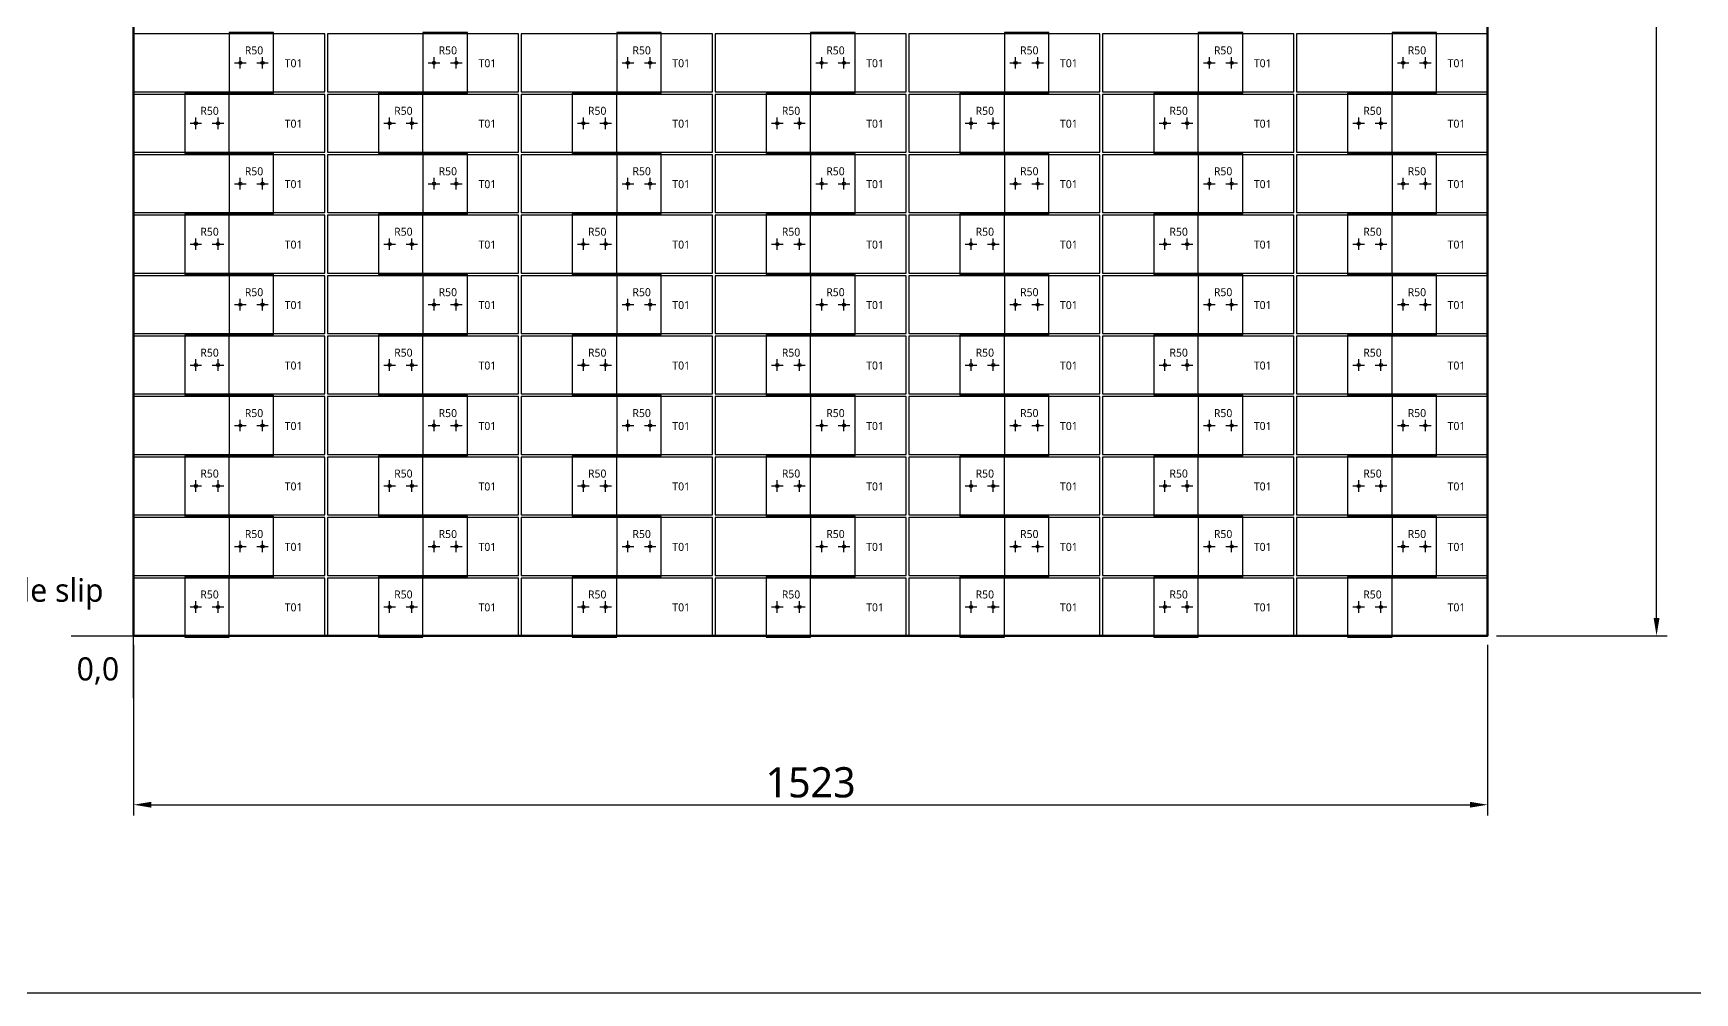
# Model space of a CAD drawing. Header units: millimetres. Extents: x -190 to 8130, y -7782 to 208.
# Drawn here: x 5032 to 6901, y -7782 to -6702 of the extents above; entities that cross this region are included whole.
import ezdxf
from ezdxf.enums import TextEntityAlignment as Align

# ---------------------------------------------------------------- set-up
doc = ezdxf.new("R2010")
doc.units = ezdxf.units.MM
for name, color, linetype in [('BOARD', 7, 'Continuous'), ('BORDER', 7, 'Continuous'), ('DIM', 8, 'Continuous'), ('ORIGIN', 1, 'Continuous'), ('P9_CLIP', 4, 'Continuous'), ('P9_HOLE', 1, 'Continuous'), ('P9_SLIP', 7, 'Continuous'), ('P9_TXT_B', 7, 'Continuous'), ('P9_TXT_C', 4, 'Continuous')]:
    doc.layers.add(name, color=color, linetype=linetype)
doc.styles.add('CN', font='msyh.ttc')
doc.dimstyles.new('MM', dxfattribs={"dimtxt": 34, "dimasz": 20, "dimexe": 12, "dimexo": 10, "dimgap": 8, "dimtad": 1, "dimdec": 1, "dimdsep": 46, "dimtxsty": 'CN', "dimcen": 2.5, "dimazin": 3, "dimtfac": 1, "dimtmove": 0, "dimatfit": 3})

msp = doc.modelspace()

# ---------------------------------------------------------------- linework, layer by layer
at = {"layer": 'BOARD', "lineweight": 50}
msp.add_lwpolyline([(5145, -7380), (6668, -7380), (6668, -5887), (5145, -5887)], close=True, dxfattribs=at)
at = {"layer": 'BORDER'}
msp.add_lwpolyline([(-190, -7781.5), (8129.51, -7781.5), (8129.51, 207.69), (-190, 207.69)], close=True, dxfattribs=at)
at = {"layer": 'ORIGIN'}
for p, q in [((5145, -7450), (5145, -7290)), ((5075, -7380), (5235, -7380))]:
    msp.add_line(p, q, dxfattribs=at)
at = {"layer": 'P9_CLIP'}
for points in [[(5252.5, -6769.5), (5302.5, -6769.5), (5302.5, -6701.5), (5252.5, -6701.5)], [(5470.5, -6769.5), (5520.5, -6769.5), (5520.5, -6701.5), (5470.5, -6701.5)], [(5688.5, -6769.5), (5738.5, -6769.5), (5738.5, -6701.5), (5688.5, -6701.5)], [(5906.5, -6769.5), (5956.5, -6769.5), (5956.5, -6701.5), (5906.5, -6701.5)], [(6124.5, -6769.5), (6174.5, -6769.5), (6174.5, -6701.5), (6124.5, -6701.5)], [(6342.5, -6769.5), (6392.5, -6769.5), (6392.5, -6701.5), (6342.5, -6701.5)], [(6560.5, -6769.5), (6610.5, -6769.5), (6610.5, -6701.5), (6560.5, -6701.5)], [(5202.5, -6837.5), (5252.5, -6837.5), (5252.5, -6769.5), (5202.5, -6769.5)], [(5420.5, -6837.5), (5470.5, -6837.5), (5470.5, -6769.5), (5420.5, -6769.5)], [(5638.5, -6837.5), (5688.5, -6837.5), (5688.5, -6769.5), (5638.5, -6769.5)], [(5856.5, -6837.5), (5906.5, -6837.5), (5906.5, -6769.5), (5856.5, -6769.5)], [(6074.5, -6837.5), (6124.5, -6837.5), (6124.5, -6769.5), (6074.5, -6769.5)], [(6292.5, -6837.5), (6342.5, -6837.5), (6342.5, -6769.5), (6292.5, -6769.5)], [(6510.5, -6837.5), (6560.5, -6837.5), (6560.5, -6769.5), (6510.5, -6769.5)], [(5252.5, -6905.5), (5302.5, -6905.5), (5302.5, -6837.5), (5252.5, -6837.5)], [(5470.5, -6905.5), (5520.5, -6905.5), (5520.5, -6837.5), (5470.5, -6837.5)], [(5688.5, -6905.5), (5738.5, -6905.5), (5738.5, -6837.5), (5688.5, -6837.5)], [(5906.5, -6905.5), (5956.5, -6905.5), (5956.5, -6837.5), (5906.5, -6837.5)], [(6124.5, -6905.5), (6174.5, -6905.5), (6174.5, -6837.5), (6124.5, -6837.5)], [(6342.5, -6905.5), (6392.5, -6905.5), (6392.5, -6837.5), (6342.5, -6837.5)], [(6560.5, -6905.5), (6610.5, -6905.5), (6610.5, -6837.5), (6560.5, -6837.5)], [(5202.5, -6973.5), (5252.5, -6973.5), (5252.5, -6905.5), (5202.5, -6905.5)], [(5420.5, -6973.5), (5470.5, -6973.5), (5470.5, -6905.5), (5420.5, -6905.5)], [(5638.5, -6973.5), (5688.5, -6973.5), (5688.5, -6905.5), (5638.5, -6905.5)], [(5856.5, -6973.5), (5906.5, -6973.5), (5906.5, -6905.5), (5856.5, -6905.5)], [(6074.5, -6973.5), (6124.5, -6973.5), (6124.5, -6905.5), (6074.5, -6905.5)], [(6292.5, -6973.5), (6342.5, -6973.5), (6342.5, -6905.5), (6292.5, -6905.5)], [(6510.5, -6973.5), (6560.5, -6973.5), (6560.5, -6905.5), (6510.5, -6905.5)], [(5252.5, -7041.5), (5302.5, -7041.5), (5302.5, -6973.5), (5252.5, -6973.5)], [(5470.5, -7041.5), (5520.5, -7041.5), (5520.5, -6973.5), (5470.5, -6973.5)], [(5688.5, -7041.5), (5738.5, -7041.5), (5738.5, -6973.5), (5688.5, -6973.5)], [(5906.5, -7041.5), (5956.5, -7041.5), (5956.5, -6973.5), (5906.5, -6973.5)], [(6124.5, -7041.5), (6174.5, -7041.5), (6174.5, -6973.5), (6124.5, -6973.5)], [(6342.5, -7041.5), (6392.5, -7041.5), (6392.5, -6973.5), (6342.5, -6973.5)], [(6560.5, -7041.5), (6610.5, -7041.5), (6610.5, -6973.5), (6560.5, -6973.5)], [(5202.5, -7109.5), (5252.5, -7109.5), (5252.5, -7041.5), (5202.5, -7041.5)], [(5420.5, -7109.5), (5470.5, -7109.5), (5470.5, -7041.5), (5420.5, -7041.5)], [(5638.5, -7109.5), (5688.5, -7109.5), (5688.5, -7041.5), (5638.5, -7041.5)], [(5856.5, -7109.5), (5906.5, -7109.5), (5906.5, -7041.5), (5856.5, -7041.5)], [(6074.5, -7109.5), (6124.5, -7109.5), (6124.5, -7041.5), (6074.5, -7041.5)], [(6292.5, -7109.5), (6342.5, -7109.5), (6342.5, -7041.5), (6292.5, -7041.5)], [(6510.5, -7109.5), (6560.5, -7109.5), (6560.5, -7041.5), (6510.5, -7041.5)], [(5252.5, -7177.5), (5302.5, -7177.5), (5302.5, -7109.5), (5252.5, -7109.5)], [(5470.5, -7177.5), (5520.5, -7177.5), (5520.5, -7109.5), (5470.5, -7109.5)], [(5688.5, -7177.5), (5738.5, -7177.5), (5738.5, -7109.5), (5688.5, -7109.5)], [(5906.5, -7177.5), (5956.5, -7177.5), (5956.5, -7109.5), (5906.5, -7109.5)], [(6124.5, -7177.5), (6174.5, -7177.5), (6174.5, -7109.5), (6124.5, -7109.5)], [(6342.5, -7177.5), (6392.5, -7177.5), (6392.5, -7109.5), (6342.5, -7109.5)], [(6560.5, -7177.5), (6610.5, -7177.5), (6610.5, -7109.5), (6560.5, -7109.5)], [(5202.5, -7245.5), (5252.5, -7245.5), (5252.5, -7177.5), (5202.5, -7177.5)], [(5420.5, -7245.5), (5470.5, -7245.5), (5470.5, -7177.5), (5420.5, -7177.5)], [(5638.5, -7245.5), (5688.5, -7245.5), (5688.5, -7177.5), (5638.5, -7177.5)], [(5856.5, -7245.5), (5906.5, -7245.5), (5906.5, -7177.5), (5856.5, -7177.5)], [(6074.5, -7245.5), (6124.5, -7245.5), (6124.5, -7177.5), (6074.5, -7177.5)], [(6292.5, -7245.5), (6342.5, -7245.5), (6342.5, -7177.5), (6292.5, -7177.5)], [(6510.5, -7245.5), (6560.5, -7245.5), (6560.5, -7177.5), (6510.5, -7177.5)], [(5252.5, -7313.5), (5302.5, -7313.5), (5302.5, -7245.5), (5252.5, -7245.5)], [(5470.5, -7313.5), (5520.5, -7313.5), (5520.5, -7245.5), (5470.5, -7245.5)], [(5688.5, -7313.5), (5738.5, -7313.5), (5738.5, -7245.5), (5688.5, -7245.5)], [(5906.5, -7313.5), (5956.5, -7313.5), (5956.5, -7245.5), (5906.5, -7245.5)], [(6124.5, -7313.5), (6174.5, -7313.5), (6174.5, -7245.5), (6124.5, -7245.5)], [(6342.5, -7313.5), (6392.5, -7313.5), (6392.5, -7245.5), (6342.5, -7245.5)], [(6560.5, -7313.5), (6610.5, -7313.5), (6610.5, -7245.5), (6560.5, -7245.5)], [(5202.5, -7381.5), (5252.5, -7381.5), (5252.5, -7313.5), (5202.5, -7313.5)], [(5420.5, -7381.5), (5470.5, -7381.5), (5470.5, -7313.5), (5420.5, -7313.5)], [(5638.5, -7381.5), (5688.5, -7381.5), (5688.5, -7313.5), (5638.5, -7313.5)], [(5856.5, -7381.5), (5906.5, -7381.5), (5906.5, -7313.5), (5856.5, -7313.5)], [(6074.5, -7381.5), (6124.5, -7381.5), (6124.5, -7313.5), (6074.5, -7313.5)], [(6292.5, -7381.5), (6342.5, -7381.5), (6342.5, -7313.5), (6292.5, -7313.5)], [(6510.5, -7381.5), (6560.5, -7381.5), (6560.5, -7313.5), (6510.5, -7313.5)]]:
    msp.add_lwpolyline(points, close=True, dxfattribs=at)
at = {"layer": 'P9_HOLE'}
for p, q in [((5258.5, -6735.5), (5271.5, -6735.5)), ((5265, -6742), (5265, -6729)), ((5283.5, -6735.5), (5296.5, -6735.5)), ((5290, -6742), (5290, -6729)), ((5476.5, -6735.5), (5489.5, -6735.5)), ((5483, -6742), (5483, -6729)), ((5501.5, -6735.5), (5514.5, -6735.5)), ((5508, -6742), (5508, -6729)), ((5694.5, -6735.5), (5707.5, -6735.5)), ((5701, -6742), (5701, -6729)), ((5719.5, -6735.5), (5732.5, -6735.5)), ((5726, -6742), (5726, -6729)), ((5912.5, -6735.5), (5925.5, -6735.5)), ((5919, -6742), (5919, -6729)), ((5937.5, -6735.5), (5950.5, -6735.5)), ((5944, -6742), (5944, -6729)), ((6130.5, -6735.5), (6143.5, -6735.5)), ((6137, -6742), (6137, -6729)), ((6155.5, -6735.5), (6168.5, -6735.5)), ((6162, -6742), (6162, -6729)), ((6348.5, -6735.5), (6361.5, -6735.5)), ((6355, -6742), (6355, -6729)), ((6373.5, -6735.5), (6386.5, -6735.5)), ((6380, -6742), (6380, -6729)), ((6566.5, -6735.5), (6579.5, -6735.5)), ((6573, -6742), (6573, -6729)), ((6591.5, -6735.5), (6604.5, -6735.5)), ((6598, -6742), (6598, -6729)), ((5215, -6810), (5215, -6797)), ((5240, -6810), (5240, -6797)), ((5433, -6810), (5433, -6797)), ((5458, -6810), (5458, -6797)), ((5651, -6810), (5651, -6797)), ((5676, -6810), (5676, -6797)), ((5869, -6810), (5869, -6797)), ((5894, -6810), (5894, -6797)), ((6087, -6810), (6087, -6797)), ((6112, -6810), (6112, -6797)), ((6305, -6810), (6305, -6797)), ((6330, -6810), (6330, -6797)), ((6523, -6810), (6523, -6797)), ((6548, -6810), (6548, -6797)), ((5208.5, -6803.5), (5221.5, -6803.5)), ((5233.5, -6803.5), (5246.5, -6803.5)), ((5426.5, -6803.5), (5439.5, -6803.5)), ((5451.5, -6803.5), (5464.5, -6803.5)), ((5644.5, -6803.5), (5657.5, -6803.5)), ((5669.5, -6803.5), (5682.5, -6803.5)), ((5862.5, -6803.5), (5875.5, -6803.5)), ((5887.5, -6803.5), (5900.5, -6803.5)), ((6080.5, -6803.5), (6093.5, -6803.5)), ((6105.5, -6803.5), (6118.5, -6803.5)), ((6298.5, -6803.5), (6311.5, -6803.5)), ((6323.5, -6803.5), (6336.5, -6803.5)), ((6516.5, -6803.5), (6529.5, -6803.5)), ((6541.5, -6803.5), (6554.5, -6803.5)), ((5258.5, -6871.5), (5271.5, -6871.5)), ((5265, -6878), (5265, -6865)), ((5283.5, -6871.5), (5296.5, -6871.5)), ((5290, -6878), (5290, -6865)), ((5476.5, -6871.5), (5489.5, -6871.5)), ((5483, -6878), (5483, -6865)), ((5501.5, -6871.5), (5514.5, -6871.5)), ((5508, -6878), (5508, -6865)), ((5694.5, -6871.5), (5707.5, -6871.5)), ((5701, -6878), (5701, -6865)), ((5719.5, -6871.5), (5732.5, -6871.5)), ((5726, -6878), (5726, -6865)), ((5912.5, -6871.5), (5925.5, -6871.5)), ((5919, -6878), (5919, -6865)), ((5937.5, -6871.5), (5950.5, -6871.5)), ((5944, -6878), (5944, -6865)), ((6130.5, -6871.5), (6143.5, -6871.5)), ((6137, -6878), (6137, -6865)), ((6155.5, -6871.5), (6168.5, -6871.5)), ((6162, -6878), (6162, -6865)), ((6348.5, -6871.5), (6361.5, -6871.5)), ((6355, -6878), (6355, -6865)), ((6373.5, -6871.5), (6386.5, -6871.5)), ((6380, -6878), (6380, -6865)), ((6566.5, -6871.5), (6579.5, -6871.5)), ((6573, -6878), (6573, -6865)), ((6591.5, -6871.5), (6604.5, -6871.5)), ((6598, -6878), (6598, -6865)), ((5215, -6946), (5215, -6933)), ((5240, -6946), (5240, -6933)), ((5433, -6946), (5433, -6933)), ((5458, -6946), (5458, -6933)), ((5651, -6946), (5651, -6933)), ((5676, -6946), (5676, -6933)), ((5869, -6946), (5869, -6933)), ((5894, -6946), (5894, -6933)), ((6087, -6946), (6087, -6933)), ((6112, -6946), (6112, -6933)), ((6305, -6946), (6305, -6933)), ((6330, -6946), (6330, -6933)), ((6523, -6946), (6523, -6933)), ((6548, -6946), (6548, -6933)), ((5208.5, -6939.5), (5221.5, -6939.5)), ((5233.5, -6939.5), (5246.5, -6939.5)), ((5426.5, -6939.5), (5439.5, -6939.5)), ((5451.5, -6939.5), (5464.5, -6939.5)), ((5644.5, -6939.5), (5657.5, -6939.5)), ((5669.5, -6939.5), (5682.5, -6939.5)), ((5862.5, -6939.5), (5875.5, -6939.5)), ((5887.5, -6939.5), (5900.5, -6939.5)), ((6080.5, -6939.5), (6093.5, -6939.5)), ((6105.5, -6939.5), (6118.5, -6939.5)), ((6298.5, -6939.5), (6311.5, -6939.5)), ((6323.5, -6939.5), (6336.5, -6939.5)), ((6516.5, -6939.5), (6529.5, -6939.5)), ((6541.5, -6939.5), (6554.5, -6939.5)), ((5258.5, -7007.5), (5271.5, -7007.5)), ((5265, -7014), (5265, -7001)), ((5283.5, -7007.5), (5296.5, -7007.5)), ((5290, -7014), (5290, -7001)), ((5476.5, -7007.5), (5489.5, -7007.5)), ((5483, -7014), (5483, -7001)), ((5501.5, -7007.5), (5514.5, -7007.5)), ((5508, -7014), (5508, -7001)), ((5694.5, -7007.5), (5707.5, -7007.5)), ((5701, -7014), (5701, -7001)), ((5719.5, -7007.5), (5732.5, -7007.5)), ((5726, -7014), (5726, -7001)), ((5912.5, -7007.5), (5925.5, -7007.5)), ((5919, -7014), (5919, -7001)), ((5937.5, -7007.5), (5950.5, -7007.5)), ((5944, -7014), (5944, -7001)), ((6130.5, -7007.5), (6143.5, -7007.5)), ((6137, -7014), (6137, -7001)), ((6155.5, -7007.5), (6168.5, -7007.5)), ((6162, -7014), (6162, -7001)), ((6348.5, -7007.5), (6361.5, -7007.5)), ((6355, -7014), (6355, -7001)), ((6373.5, -7007.5), (6386.5, -7007.5)), ((6380, -7014), (6380, -7001)), ((6566.5, -7007.5), (6579.5, -7007.5)), ((6573, -7014), (6573, -7001)), ((6591.5, -7007.5), (6604.5, -7007.5)), ((6598, -7014), (6598, -7001)), ((5208.5, -7075.5), (5221.5, -7075.5)), ((5215, -7082), (5215, -7069)), ((5233.5, -7075.5), (5246.5, -7075.5)), ((5240, -7082), (5240, -7069)), ((5426.5, -7075.5), (5439.5, -7075.5)), ((5433, -7082), (5433, -7069)), ((5451.5, -7075.5), (5464.5, -7075.5)), ((5458, -7082), (5458, -7069)), ((5644.5, -7075.5), (5657.5, -7075.5)), ((5651, -7082), (5651, -7069)), ((5669.5, -7075.5), (5682.5, -7075.5)), ((5676, -7082), (5676, -7069)), ((5862.5, -7075.5), (5875.5, -7075.5)), ((5869, -7082), (5869, -7069)), ((5887.5, -7075.5), (5900.5, -7075.5)), ((5894, -7082), (5894, -7069)), ((6080.5, -7075.5), (6093.5, -7075.5)), ((6087, -7082), (6087, -7069)), ((6105.5, -7075.5), (6118.5, -7075.5)), ((6112, -7082), (6112, -7069)), ((6298.5, -7075.5), (6311.5, -7075.5)), ((6305, -7082), (6305, -7069)), ((6323.5, -7075.5), (6336.5, -7075.5)), ((6330, -7082), (6330, -7069)), ((6516.5, -7075.5), (6529.5, -7075.5)), ((6523, -7082), (6523, -7069)), ((6541.5, -7075.5), (6554.5, -7075.5)), ((6548, -7082), (6548, -7069)), ((5265, -7150), (5265, -7137)), ((5290, -7150), (5290, -7137)), ((5483, -7150), (5483, -7137)), ((5508, -7150), (5508, -7137)), ((5701, -7150), (5701, -7137)), ((5726, -7150), (5726, -7137)), ((5919, -7150), (5919, -7137)), ((5944, -7150), (5944, -7137)), ((6137, -7150), (6137, -7137)), ((6162, -7150), (6162, -7137)), ((6355, -7150), (6355, -7137)), ((6380, -7150), (6380, -7137)), ((6573, -7150), (6573, -7137)), ((6598, -7150), (6598, -7137)), ((5258.5, -7143.5), (5271.5, -7143.5)), ((5283.5, -7143.5), (5296.5, -7143.5)), ((5476.5, -7143.5), (5489.5, -7143.5)), ((5501.5, -7143.5), (5514.5, -7143.5)), ((5694.5, -7143.5), (5707.5, -7143.5)), ((5719.5, -7143.5), (5732.5, -7143.5)), ((5912.5, -7143.5), (5925.5, -7143.5)), ((5937.5, -7143.5), (5950.5, -7143.5)), ((6130.5, -7143.5), (6143.5, -7143.5)), ((6155.5, -7143.5), (6168.5, -7143.5)), ((6348.5, -7143.5), (6361.5, -7143.5)), ((6373.5, -7143.5), (6386.5, -7143.5)), ((6566.5, -7143.5), (6579.5, -7143.5)), ((6591.5, -7143.5), (6604.5, -7143.5)), ((5208.5, -7211.5), (5221.5, -7211.5)), ((5215, -7218), (5215, -7205)), ((5233.5, -7211.5), (5246.5, -7211.5)), ((5240, -7218), (5240, -7205)), ((5426.5, -7211.5), (5439.5, -7211.5)), ((5433, -7218), (5433, -7205)), ((5451.5, -7211.5), (5464.5, -7211.5)), ((5458, -7218), (5458, -7205)), ((5644.5, -7211.5), (5657.5, -7211.5)), ((5651, -7218), (5651, -7205)), ((5669.5, -7211.5), (5682.5, -7211.5)), ((5676, -7218), (5676, -7205)), ((5862.5, -7211.5), (5875.5, -7211.5)), ((5869, -7218), (5869, -7205)), ((5887.5, -7211.5), (5900.5, -7211.5)), ((5894, -7218), (5894, -7205)), ((6080.5, -7211.5), (6093.5, -7211.5)), ((6087, -7218), (6087, -7205)), ((6105.5, -7211.5), (6118.5, -7211.5)), ((6112, -7218), (6112, -7205)), ((6298.5, -7211.5), (6311.5, -7211.5)), ((6305, -7218), (6305, -7205)), ((6323.5, -7211.5), (6336.5, -7211.5)), ((6330, -7218), (6330, -7205)), ((6516.5, -7211.5), (6529.5, -7211.5)), ((6523, -7218), (6523, -7205)), ((6541.5, -7211.5), (6554.5, -7211.5)), ((6548, -7218), (6548, -7205)), ((5258.5, -7279.5), (5271.5, -7279.5)), ((5265, -7286), (5265, -7273)), ((5283.5, -7279.5), (5296.5, -7279.5)), ((5290, -7286), (5290, -7273)), ((5476.5, -7279.5), (5489.5, -7279.5)), ((5483, -7286), (5483, -7273)), ((5501.5, -7279.5), (5514.5, -7279.5)), ((5508, -7286), (5508, -7273)), ((5694.5, -7279.5), (5707.5, -7279.5)), ((5701, -7286), (5701, -7273)), ((5719.5, -7279.5), (5732.5, -7279.5)), ((5726, -7286), (5726, -7273)), ((5912.5, -7279.5), (5925.5, -7279.5)), ((5919, -7286), (5919, -7273)), ((5937.5, -7279.5), (5950.5, -7279.5)), ((5944, -7286), (5944, -7273)), ((6130.5, -7279.5), (6143.5, -7279.5)), ((6137, -7286), (6137, -7273)), ((6155.5, -7279.5), (6168.5, -7279.5)), ((6162, -7286), (6162, -7273)), ((6348.5, -7279.5), (6361.5, -7279.5)), ((6355, -7286), (6355, -7273)), ((6373.5, -7279.5), (6386.5, -7279.5)), ((6380, -7286), (6380, -7273)), ((6566.5, -7279.5), (6579.5, -7279.5)), ((6573, -7286), (6573, -7273)), ((6591.5, -7279.5), (6604.5, -7279.5)), ((6598, -7286), (6598, -7273)), ((5215, -7354), (5215, -7341)), ((5240, -7354), (5240, -7341)), ((5433, -7354), (5433, -7341)), ((5458, -7354), (5458, -7341)), ((5651, -7354), (5651, -7341)), ((5676, -7354), (5676, -7341)), ((5869, -7354), (5869, -7341)), ((5894, -7354), (5894, -7341)), ((6087, -7354), (6087, -7341)), ((6112, -7354), (6112, -7341)), ((6305, -7354), (6305, -7341)), ((6330, -7354), (6330, -7341)), ((6523, -7354), (6523, -7341)), ((6548, -7354), (6548, -7341)), ((5208.5, -7347.5), (5221.5, -7347.5)), ((5233.5, -7347.5), (5246.5, -7347.5)), ((5426.5, -7347.5), (5439.5, -7347.5)), ((5451.5, -7347.5), (5464.5, -7347.5)), ((5644.5, -7347.5), (5657.5, -7347.5)), ((5669.5, -7347.5), (5682.5, -7347.5)), ((5862.5, -7347.5), (5875.5, -7347.5)), ((5887.5, -7347.5), (5900.5, -7347.5)), ((6080.5, -7347.5), (6093.5, -7347.5)), ((6105.5, -7347.5), (6118.5, -7347.5)), ((6298.5, -7347.5), (6311.5, -7347.5)), ((6323.5, -7347.5), (6336.5, -7347.5)), ((6516.5, -7347.5), (6529.5, -7347.5)), ((6541.5, -7347.5), (6554.5, -7347.5))]:
    msp.add_line(p, q, dxfattribs=at)
for centre in [(5265, -6735.5), (5290, -6735.5), (5483, -6735.5), (5508, -6735.5), (5701, -6735.5), (5726, -6735.5), (5919, -6735.5), (5944, -6735.5), (6137, -6735.5), (6162, -6735.5), (6355, -6735.5), (6380, -6735.5), (6573, -6735.5), (6598, -6735.5), (5215, -6803.5), (5240, -6803.5), (5433, -6803.5), (5458, -6803.5), (5651, -6803.5), (5676, -6803.5), (5869, -6803.5), (5894, -6803.5), (6087, -6803.5), (6112, -6803.5), (6305, -6803.5), (6330, -6803.5), (6523, -6803.5), (6548, -6803.5), (5265, -6871.5), (5290, -6871.5), (5483, -6871.5), (5508, -6871.5), (5701, -6871.5), (5726, -6871.5), (5919, -6871.5), (5944, -6871.5), (6137, -6871.5), (6162, -6871.5), (6355, -6871.5), (6380, -6871.5), (6573, -6871.5), (6598, -6871.5), (5215, -6939.5), (5240, -6939.5), (5433, -6939.5), (5458, -6939.5), (5651, -6939.5), (5676, -6939.5), (5869, -6939.5), (5894, -6939.5), (6087, -6939.5), (6112, -6939.5), (6305, -6939.5), (6330, -6939.5), (6523, -6939.5), (6548, -6939.5), (5265, -7007.5), (5290, -7007.5), (5483, -7007.5), (5508, -7007.5), (5701, -7007.5), (5726, -7007.5), (5919, -7007.5), (5944, -7007.5), (6137, -7007.5), (6162, -7007.5), (6355, -7007.5), (6380, -7007.5), (6573, -7007.5), (6598, -7007.5), (5215, -7075.5), (5240, -7075.5), (5433, -7075.5), (5458, -7075.5), (5651, -7075.5), (5676, -7075.5), (5869, -7075.5), (5894, -7075.5), (6087, -7075.5), (6112, -7075.5), (6305, -7075.5), (6330, -7075.5), (6523, -7075.5), (6548, -7075.5), (5265, -7143.5), (5290, -7143.5), (5483, -7143.5), (5508, -7143.5), (5701, -7143.5), (5726, -7143.5), (5919, -7143.5), (5944, -7143.5), (6137, -7143.5), (6162, -7143.5), (6355, -7143.5), (6380, -7143.5), (6573, -7143.5), (6598, -7143.5), (5215, -7211.5), (5240, -7211.5), (5433, -7211.5), (5458, -7211.5), (5651, -7211.5), (5676, -7211.5), (5869, -7211.5), (5894, -7211.5), (6087, -7211.5), (6112, -7211.5), (6305, -7211.5), (6330, -7211.5), (6523, -7211.5), (6548, -7211.5), (5265, -7279.5), (5290, -7279.5), (5483, -7279.5), (5508, -7279.5), (5701, -7279.5), (5726, -7279.5), (5919, -7279.5), (5944, -7279.5), (6137, -7279.5), (6162, -7279.5), (6355, -7279.5), (6380, -7279.5), (6573, -7279.5), (6598, -7279.5), (5215, -7347.5), (5240, -7347.5), (5433, -7347.5), (5458, -7347.5), (5651, -7347.5), (5676, -7347.5), (5869, -7347.5), (5894, -7347.5), (6087, -7347.5), (6112, -7347.5), (6305, -7347.5), (6330, -7347.5), (6523, -7347.5), (6548, -7347.5)]:
    msp.add_circle(centre, 1.75, dxfattribs=at)
at = {"layer": 'P9_SLIP'}
for points in [[(5145, -6768), (5360, -6768), (5360, -6703), (5145, -6703)], [(5363, -6768), (5578, -6768), (5578, -6703), (5363, -6703)], [(5581, -6768), (5796, -6768), (5796, -6703), (5581, -6703)], [(5799, -6768), (6014, -6768), (6014, -6703), (5799, -6703)], [(6017, -6768), (6232, -6768), (6232, -6703), (6017, -6703)], [(6235, -6768), (6450, -6768), (6450, -6703), (6235, -6703)], [(6453, -6768), (6668, -6768), (6668, -6703), (6453, -6703)], [(5145, -6836), (5360, -6836), (5360, -6771), (5145, -6771)], [(5363, -6836), (5578, -6836), (5578, -6771), (5363, -6771)], [(5581, -6836), (5796, -6836), (5796, -6771), (5581, -6771)], [(5799, -6836), (6014, -6836), (6014, -6771), (5799, -6771)], [(6017, -6836), (6232, -6836), (6232, -6771), (6017, -6771)], [(6235, -6836), (6450, -6836), (6450, -6771), (6235, -6771)], [(6453, -6836), (6668, -6836), (6668, -6771), (6453, -6771)], [(5145, -6904), (5360, -6904), (5360, -6839), (5145, -6839)], [(5363, -6904), (5578, -6904), (5578, -6839), (5363, -6839)], [(5581, -6904), (5796, -6904), (5796, -6839), (5581, -6839)], [(5799, -6904), (6014, -6904), (6014, -6839), (5799, -6839)], [(6017, -6904), (6232, -6904), (6232, -6839), (6017, -6839)], [(6235, -6904), (6450, -6904), (6450, -6839), (6235, -6839)], [(6453, -6904), (6668, -6904), (6668, -6839), (6453, -6839)], [(5145, -6972), (5360, -6972), (5360, -6907), (5145, -6907)], [(5363, -6972), (5578, -6972), (5578, -6907), (5363, -6907)], [(5581, -6972), (5796, -6972), (5796, -6907), (5581, -6907)], [(5799, -6972), (6014, -6972), (6014, -6907), (5799, -6907)], [(6017, -6972), (6232, -6972), (6232, -6907), (6017, -6907)], [(6235, -6972), (6450, -6972), (6450, -6907), (6235, -6907)], [(6453, -6972), (6668, -6972), (6668, -6907), (6453, -6907)], [(5145, -7040), (5360, -7040), (5360, -6975), (5145, -6975)], [(5363, -7040), (5578, -7040), (5578, -6975), (5363, -6975)], [(5581, -7040), (5796, -7040), (5796, -6975), (5581, -6975)], [(5799, -7040), (6014, -7040), (6014, -6975), (5799, -6975)], [(6017, -7040), (6232, -7040), (6232, -6975), (6017, -6975)], [(6235, -7040), (6450, -7040), (6450, -6975), (6235, -6975)], [(6453, -7040), (6668, -7040), (6668, -6975), (6453, -6975)], [(5145, -7108), (5360, -7108), (5360, -7043), (5145, -7043)], [(5363, -7108), (5578, -7108), (5578, -7043), (5363, -7043)], [(5581, -7108), (5796, -7108), (5796, -7043), (5581, -7043)], [(5799, -7108), (6014, -7108), (6014, -7043), (5799, -7043)], [(6017, -7108), (6232, -7108), (6232, -7043), (6017, -7043)], [(6235, -7108), (6450, -7108), (6450, -7043), (6235, -7043)], [(6453, -7108), (6668, -7108), (6668, -7043), (6453, -7043)], [(5145, -7176), (5360, -7176), (5360, -7111), (5145, -7111)], [(5363, -7176), (5578, -7176), (5578, -7111), (5363, -7111)], [(5581, -7176), (5796, -7176), (5796, -7111), (5581, -7111)], [(5799, -7176), (6014, -7176), (6014, -7111), (5799, -7111)], [(6017, -7176), (6232, -7176), (6232, -7111), (6017, -7111)], [(6235, -7176), (6450, -7176), (6450, -7111), (6235, -7111)], [(6453, -7176), (6668, -7176), (6668, -7111), (6453, -7111)], [(5145, -7244), (5360, -7244), (5360, -7179), (5145, -7179)], [(5363, -7244), (5578, -7244), (5578, -7179), (5363, -7179)], [(5581, -7244), (5796, -7244), (5796, -7179), (5581, -7179)], [(5799, -7244), (6014, -7244), (6014, -7179), (5799, -7179)], [(6017, -7244), (6232, -7244), (6232, -7179), (6017, -7179)], [(6235, -7244), (6450, -7244), (6450, -7179), (6235, -7179)], [(6453, -7244), (6668, -7244), (6668, -7179), (6453, -7179)], [(5145, -7312), (5360, -7312), (5360, -7247), (5145, -7247)], [(5363, -7312), (5578, -7312), (5578, -7247), (5363, -7247)], [(5581, -7312), (5796, -7312), (5796, -7247), (5581, -7247)], [(5799, -7312), (6014, -7312), (6014, -7247), (5799, -7247)], [(6017, -7312), (6232, -7312), (6232, -7247), (6017, -7247)], [(6235, -7312), (6450, -7312), (6450, -7247), (6235, -7247)], [(6453, -7312), (6668, -7312), (6668, -7247), (6453, -7247)], [(5145, -7380), (5360, -7380), (5360, -7315), (5145, -7315)], [(5363, -7380), (5578, -7380), (5578, -7315), (5363, -7315)], [(5581, -7380), (5796, -7380), (5796, -7315), (5581, -7315)], [(5799, -7380), (6014, -7380), (6014, -7315), (5799, -7315)], [(6017, -7380), (6232, -7380), (6232, -7315), (6017, -7315)], [(6235, -7380), (6450, -7380), (6450, -7315), (6235, -7315)], [(6453, -7380), (6668, -7380), (6668, -7315), (6453, -7315)]]:
    msp.add_lwpolyline(points, close=True, dxfattribs=at)

# ---------------------------------------------------------------- texts
at = {"layer": 'DIM', "style": 'CN'}
msp.add_text('比例校核 SCALE CHECK   整砖片 whole slip', height=26, dxfattribs=at).set_placement((4445, -7349.5), align=Align.BOTTOM_LEFT)
at = {"layer": 'ORIGIN', "style": 'CN'}
msp.add_text('0,0', height=26, dxfattribs=at).set_placement((5081, -7438), align=Align.BOTTOM_LEFT)
at = {"layer": 'P9_TXT_B', "style": 'CN'}
for p in [(5325, -6736), (5543, -6736), (5761, -6736), (5979, -6736), (6197, -6736), (6415, -6736), (6633, -6736), (5325, -6804), (5543, -6804), (5761, -6804), (5979, -6804), (6197, -6804), (6415, -6804), (6633, -6804), (5325, -6872), (5543, -6872), (5761, -6872), (5979, -6872), (6197, -6872), (6415, -6872), (6633, -6872), (5325, -6940), (5543, -6940), (5761, -6940), (5979, -6940), (6197, -6940), (6415, -6940), (6633, -6940), (5325, -7008), (5543, -7008), (5761, -7008), (5979, -7008), (6197, -7008), (6415, -7008), (6633, -7008), (5325, -7076), (5543, -7076), (5761, -7076), (5979, -7076), (6197, -7076), (6415, -7076), (6633, -7076), (5325, -7144), (5543, -7144), (5761, -7144), (5979, -7144), (6197, -7144), (6415, -7144), (6633, -7144), (5325, -7212), (5543, -7212), (5761, -7212), (5979, -7212), (6197, -7212), (6415, -7212), (6633, -7212), (5325, -7280), (5543, -7280), (5761, -7280), (5979, -7280), (6197, -7280), (6415, -7280), (6633, -7280), (5325, -7348), (5543, -7348), (5761, -7348), (5979, -7348), (6197, -7348), (6415, -7348), (6633, -7348)]:
    msp.add_text('T01', height=9, dxfattribs=at).set_placement(p, align=Align.MIDDLE_CENTER)
at = {"layer": 'P9_TXT_C', "style": 'CN'}
for p in [(5280.5, -6721.5), (5498.5, -6721.5), (5716.5, -6721.5), (5934.5, -6721.5), (6152.5, -6721.5), (6370.5, -6721.5), (6588.5, -6721.5), (5230.5, -6789.5), (5448.5, -6789.5), (5666.5, -6789.5), (5884.5, -6789.5), (6102.5, -6789.5), (6320.5, -6789.5), (6538.5, -6789.5), (5280.5, -6857.5), (5498.5, -6857.5), (5716.5, -6857.5), (5934.5, -6857.5), (6152.5, -6857.5), (6370.5, -6857.5), (6588.5, -6857.5), (5230.5, -6925.5), (5448.5, -6925.5), (5666.5, -6925.5), (5884.5, -6925.5), (6102.5, -6925.5), (6320.5, -6925.5), (6538.5, -6925.5), (5280.5, -6993.5), (5498.5, -6993.5), (5716.5, -6993.5), (5934.5, -6993.5), (6152.5, -6993.5), (6370.5, -6993.5), (6588.5, -6993.5), (5230.5, -7061.5), (5448.5, -7061.5), (5666.5, -7061.5), (5884.5, -7061.5), (6102.5, -7061.5), (6320.5, -7061.5), (6538.5, -7061.5), (5280.5, -7129.5), (5498.5, -7129.5), (5716.5, -7129.5), (5934.5, -7129.5), (6152.5, -7129.5), (6370.5, -7129.5), (6588.5, -7129.5), (5230.5, -7197.5), (5448.5, -7197.5), (5666.5, -7197.5), (5884.5, -7197.5), (6102.5, -7197.5), (6320.5, -7197.5), (6538.5, -7197.5), (5280.5, -7265.5), (5498.5, -7265.5), (5716.5, -7265.5), (5934.5, -7265.5), (6152.5, -7265.5), (6370.5, -7265.5), (6588.5, -7265.5), (5230.5, -7333.5), (5448.5, -7333.5), (5666.5, -7333.5), (5884.5, -7333.5), (6102.5, -7333.5), (6320.5, -7333.5), (6538.5, -7333.5)]:
    msp.add_text('R50', height=9, dxfattribs=at).set_placement(p, align=Align.MIDDLE_CENTER)

# ---------------------------------------------------------------- dimensions: what is measured, and where the dimension line sits
at = {"layer": 'DIM'}
msp.add_linear_dim(base=(6858, -7380), p1=(6668, -7380), p2=(6668, -5887), angle=90, dimstyle='MM', dxfattribs=at).render()
msp.add_linear_dim(base=(5145, -7570), p1=(5145, -7380), p2=(6668, -7380), dimstyle='MM', dxfattribs=at).render()

doc.saveas('drawing.dxf')
